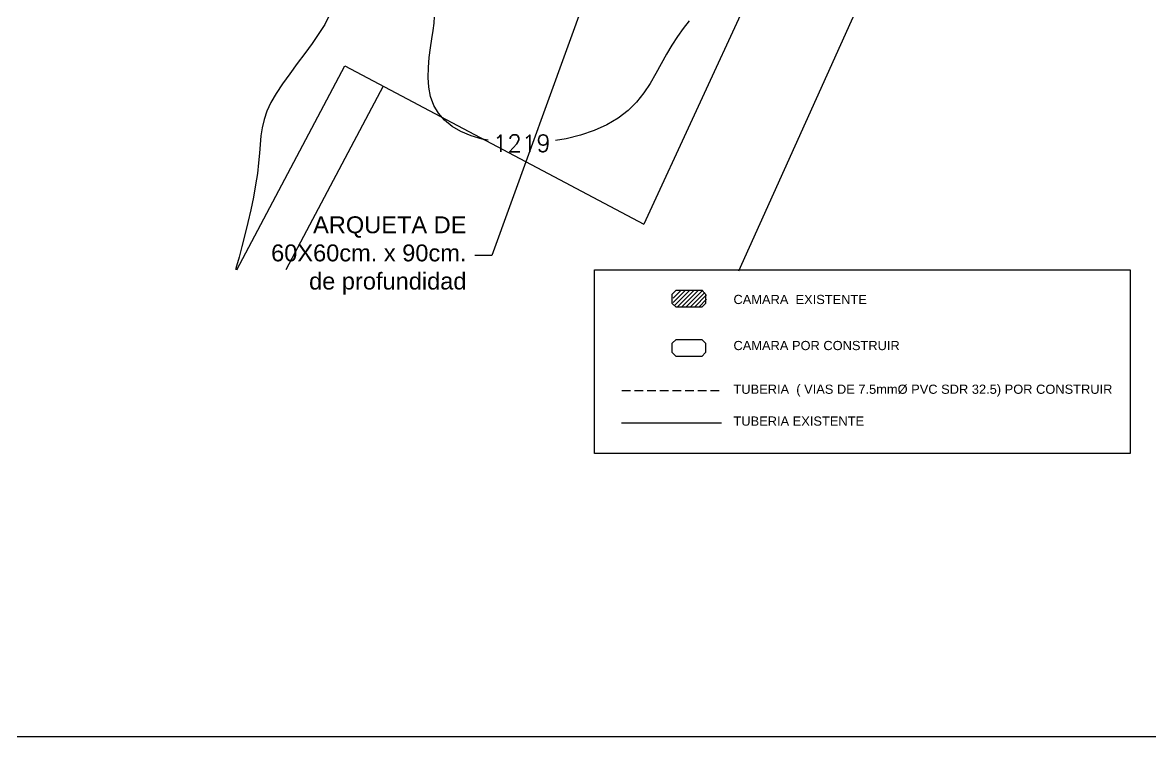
# Model space of a CAD drawing. Extents: x -1592 to 8, y 0 to 418.
# Drawn here: x -1535.5 to -1468.7, y 274.9 to 317.2 of the extents above; entities that cross this region are included whole.
import ezdxf
from ezdxf.enums import TextEntityAlignment as Align

# ---------------------------------------------------------------- set-up
doc = ezdxf.new("R2010")
doc.units = 0
doc.header["$LTSCALE"] = 0.5
doc.header["$MEASUREMENT"] = 0
doc.linetypes.add('DASHEDX2', pattern=[1.5, 1, -0.5])
for name, color, linetype in [('ACERA', 5, 'CONTINUOUS'), ('CALLE', 3, 'CONTINUOUS'), ('fib-optica', 2, 'CONTINUOUS'), ('MALLA', 4, 'CONTINUOUS'), ('TEXT', 5, 'CONTINUOUS'), ('UCR-CURVAS1', 1, 'CONTINUOUS'), ('UCR-TEXTO-CURVA', 1, 'CONTINUOUS')]:
    doc.layers.add(name, color=color, linetype=linetype)
doc.styles.add('LEROY', font='SIMPLEX')
doc.styles.add('SANSSERIF', font='sas_____.pfb')
doc.dimstyles.new('1-500', dxfattribs={"dimscale": 5.556, "dimtxt": 0.18, "dimasz": 0.18, "dimexe": 0.18, "dimexo": 0.063, "dimgap": 0.09, "dimtad": 2, "dimtih": 1, "dimtoh": 1, "dimzin": 0, "dimdsep": 46, "dimtxsty": 'SANSSERIF', "dimcen": 0.09, "dimclrd": 6, "dimclre": 6, "dimclrt": 1, "dimaunit": 1, "dimadec": 3, "dimazin": 0, "dimtfac": 1, "dimtofl": 0, "dimtmove": 0, "dimatfit": 3, "dimfxl": 1, "dimtolj": 1, "dimtzin": 0, "dimarcsym": 0})

msp = doc.modelspace()

# ---------------------------------------------------------------- hatches: boundary and pattern name
at = {"layer": 'TEXT'}
h = msp.add_hatch(dxfattribs=at)
h.set_pattern_fill('ANSI31', color=1, scale=1.452, style=0)
h.set_pattern_definition([(45, (616.16036, 52.79698), (-0.128339881, 0.128339881), [])])
h.paths.add_polyline_path([(-1494.965, 301.121), (-1495.196, 301.352), (-1496.72, 301.352), (-1496.951, 301.121), (-1496.951, 300.577), (-1496.72, 300.346), (-1495.196, 300.346), (-1494.965, 300.577)])

# ---------------------------------------------------------------- linework, layer by layer
at = {"layer": 'ACERA', "color": 3}
msp.add_line((-1514.122, 313.442), (-1519.881, 302.553), dxfattribs=at)
at = {"layer": 'CALLE'}
for p, q in [((-1486.549, 331.575), (-1498.691, 305.271)), ((-1480.585, 330.193), (-1493.082, 302.478))]:
    msp.add_line(p, q, dxfattribs=at)
at = {"layer": 'fib-optica'}
for p, q in [((-1497.01, 301.121), (-1496.779, 301.352)), ((-1496.779, 301.352), (-1495.255, 301.352)), ((-1495.255, 301.352), (-1495.024, 301.121)), ((-1497.01, 300.577), (-1497.01, 301.121)), ((-1496.779, 300.346), (-1497.01, 300.577)), ((-1495.024, 300.577), (-1495.255, 300.346)), ((-1495.024, 301.121), (-1495.024, 300.577)), ((-1495.255, 300.346), (-1496.779, 300.346)), ((-1497.01, 298.211), (-1496.779, 298.442)), ((-1497.01, 297.667), (-1497.01, 298.211)), ((-1496.779, 298.442), (-1495.255, 298.442)), ((-1495.255, 298.442), (-1495.024, 298.211)), ((-1495.024, 298.211), (-1495.024, 297.667)), ((-1496.779, 297.436), (-1497.01, 297.667)), ((-1495.255, 297.436), (-1496.779, 297.436)), ((-1495.024, 297.667), (-1495.255, 297.436)), ((-1500.004, 293.51), (-1494.086, 293.51))]:
    msp.add_line(p, q, dxfattribs=at)
at = {"layer": 'fib-optica', "linetype": 'DASHEDX2'}
msp.add_line((-1499.981, 295.415), (-1494.062, 295.415), dxfattribs=at)
at = {"layer": 'fib-optica', "color": 1, "elevation": 1213}
msp.add_lwpolyline([(-1591.876, 274.925), (-1431.229, 274.925), (-1431.229, 418.256), (-1591.876, 418.256)], close=True, dxfattribs=at)
at = {"layer": 'fib-optica'}
msp.add_lwpolyline([(-1501.597, 302.553), (-1469.887, 302.553), (-1469.887, 291.679), (-1501.597, 291.679)], close=True, dxfattribs=at)
at = {"layer": 'MALLA', "color": 3}
for p, q in [((-1522.793, 302.553), (-1516.4, 314.649)), ((-1516.4, 314.649), (-1498.691, 305.271))]:
    msp.add_line(p, q, dxfattribs=at)
at = {"layer": 'UCR-CURVAS1', "color": 6, "elevation": 1219}
for points in [[(-1517.317, 317.617), (-1517.585, 317.102), (-1517.925, 316.553), (-1518.323, 315.977), (-1518.757, 315.384), (-1519.209, 314.782), (-1519.656, 314.18), (-1520.08, 313.588), (-1520.46, 313.013), (-1520.775, 312.466), (-1521.01, 311.951), (-1521.177, 311.459), (-1521.289, 310.977), (-1521.361, 310.493), (-1521.411, 309.993), (-1521.451, 309.465), (-1521.499, 308.897), (-1521.568, 308.274), (-1521.672, 307.591), (-1521.805, 306.862), (-1521.96, 306.111), (-1522.13, 305.358), (-1522.307, 304.626), (-1522.484, 303.936), (-1522.652, 303.31), (-1522.804, 302.77), (-1522.869, 302.553)], [(-1507.9, 310.238), (-1508.253, 310.306), (-1508.918, 310.502), (-1509.516, 310.753), (-1510.041, 311.06), (-1510.488, 311.42), (-1510.851, 311.834), (-1511.125, 312.302), (-1511.309, 312.819), (-1511.412, 313.375), (-1511.45, 313.955), (-1511.437, 314.546), (-1511.387, 315.134), (-1511.315, 315.704), (-1511.236, 316.243), (-1511.163, 316.736), (-1511.11, 317.174), (-1511.076, 317.559)], [(-1495.99, 317.314), (-1496.35, 316.854), (-1496.699, 316.376), (-1497.031, 315.871), (-1497.346, 315.331), (-1497.654, 314.765), (-1497.97, 314.186), (-1498.31, 313.606), (-1498.688, 313.039), (-1499.119, 312.496), (-1499.617, 311.991), (-1500.198, 311.536), (-1500.871, 311.142), (-1501.622, 310.81), (-1502.433, 310.539), (-1503.286, 310.329), (-1503.915, 310.221)]]:
    msp.add_lwpolyline(points, dxfattribs=at)

# ---------------------------------------------------------------- texts
at = {"layer": 'TEXT', "style": 'SANSSERIF'}
for s, p in [('CAMARA  EXISTENTE', (-1493.376, 300.535)), ('CAMARA POR CONSTRUIR', (-1493.376, 297.807)), ('TUBERIA  ( VIAS DE 7.5mm%%c PVC SDR 32.5) POR CONSTRUIR', (-1493.376, 295.219)), ('TUBERIA EXISTENTE', (-1493.376, 293.331))]:
    msp.add_text(s, height=0.5445, dxfattribs=at).set_placement(p)
at = {"layer": 'TEXT', "color": 5, "insert": (-1509.189, 303.413), "char_height": 1, "attachment_point": 6, "style": 'SANSSERIF'}
msp.add_mtext('{\\Fsas_____.pfb;ARQUETA DE\\P60X60cm. x 90cm.\\Pde profundidad}', dxfattribs=at)
at = {"layer": 'UCR-TEXTO-CURVA', "style": 'LEROY'}
msp.add_text('1219', height=1, dxfattribs=at).set_placement((-1505.908, 310.057, 1219), align=Align.MIDDLE)

# ---------------------------------------------------------------- leaders
at = {"layer": 'TEXT', "annotation_type": 0, "has_hookline": 1, "hookline_direction": 1, "text_width": 11.181}
msp.add_leader([(-1498.069, 329.905), (-1507.689, 303.413), (-1508.689, 303.413)], dimstyle='1-500', override={"dimgap": 0.09, "dimtad": 0}, dxfattribs=at)

doc.saveas('drawing.dxf')
